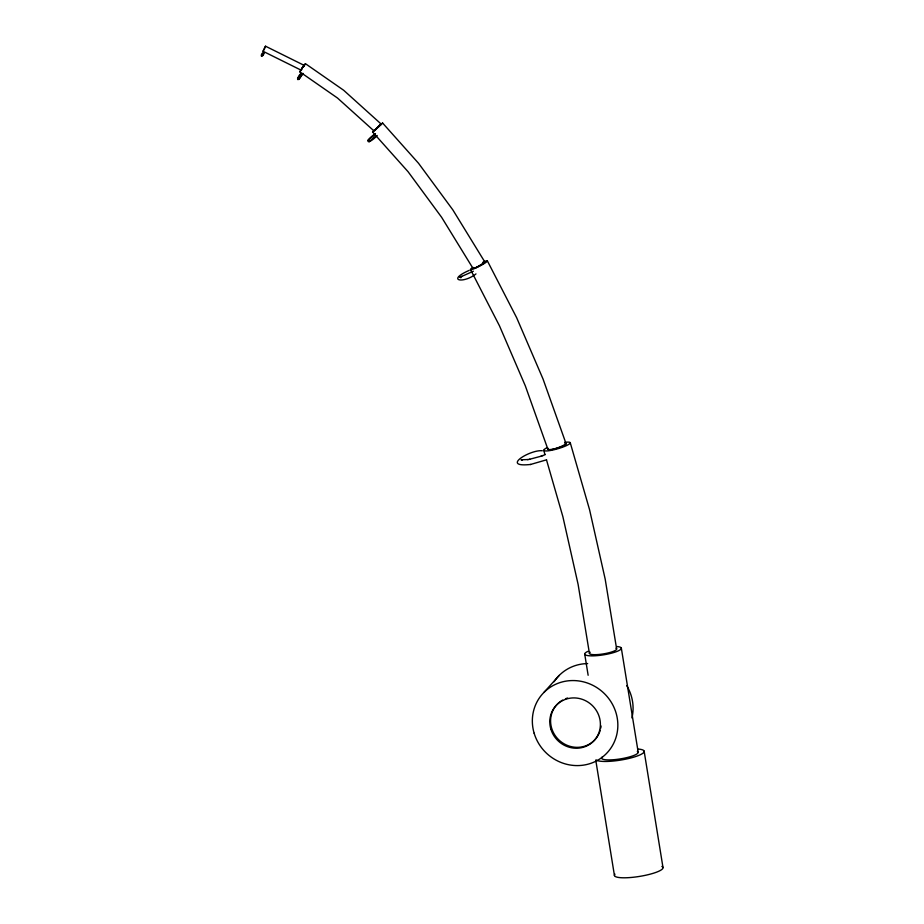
<?xml version="1.0" encoding="UTF-8"?>
<svg xmlns="http://www.w3.org/2000/svg" width="924" height="924" viewBox="0 0 924 924"><rect width="100%" height="100%" fill="white"/><g stroke="black" fill="none" stroke-linecap="round" stroke-linejoin="round"><path stroke-width="1.39" d="M298.787 79.025C295.772 81.555 298.914 74.983 300.392 74.035M300.981 70.097L263.017 51.27L265.072 46.743L265.523 46.2L303.857 65.211L303.211 67.071L304.239 65.396L302.829 67.221M377.685 127.189L381.3 124.186L373.873 130.815L337.468 98.002L299.792 71.818L303.857 65.211M300.97 70.085L301.628 68.977M265.142 47.459L265.546 46.223M301.732 69.023L301.363 70.282M302.148 68.099L301.859 68.734M264.726 48.383L264.241 49.353M375.502 133.622C363.271 141.661 367.394 145.876 377.223 135.493M262.451 53.072C259.286 57.057 263.028 57.334 264.137 53.211M262.97 53.026L262.335 54.1M263.606 53.257C263.201 55.567 260.406 57.034 262.139 54.424M263.756 50.254L263.074 51.247M472.949 268.295L441.649 217.336L408.085 171.725L372.58 131.97L374.636 129.88L373.92 130.746M484.684 261.735L452.829 209.863L418.537 163.282L382.617 123.042L378.944 126.53M304.573 65.188L305.428 63.675L343.624 90.229L380.907 123.828L379.083 125.86M303.118 73.435L298.741 79.591L302.656 73.574M300.958 73.862L299.272 76.311M301.917 68.388L305.359 63.721M298.949 76.761L297.898 78.413M300.843 70.547L299.792 71.818M380.861 123.885L374.855 130.55M543.97 692.388L559.205 675.421M378.794 126.761L372.615 131.982M377.708 127.085L379.002 125.941M375.41 134.303L367.96 140.24L369.288 140.402M378.644 126.345L382.582 123.019M372.129 139.062L369.196 141.776L369.473 140.76M372.719 138.554L373.331 138.046M373.943 137.526L375.756 136.059M475.976 273.92C463.143 284.061 445.98 280.55 469.207 270.374M473.377 271.217L461.515 276.519M545.379 454.516L542.504 455.717M546.569 459.817L530.445 464.506M540.852 456.306L542.989 455.544M541.233 456.179L529.464 459.309M460.637 276.784L462.012 276.38M461.192 276.623L459.505 276.911L460.868 277.766M542.296 450.75C530.272 449.399 499.792 467.856 530.838 464.437M527.627 459.632L529.856 459.24M528.135 459.54L521.044 459.782L522.176 460.267M487.398 260.926L516.655 317.717L543.023 378.99L565.95 443.37M470.501 269.542L499.445 325.768L525.329 385.886L547.863 449.156M570.247 442.723L589.593 509.817L605.174 579.071L616.62 648.867M543.751 450.346L544.941 454.493M546.534 460.013L562.878 516.678L578.112 584.395L589.431 653.418M644.144 751.177L662.993 867.521M621.332 648.117L638.184 752.171M584.73 654.18L588.138 675.271M595.841 760.637L614.448 875.548M483.079 262.508A6.757 0.785 -27.2 0 1 483.645 263.398A6.757 0.785 -27.2 0 1 475.617 267.648A6.757 0.785 -27.2 0 1 473.654 267.498M565.292 443.508A9.517 1.629 -16.1 0 1 557.403 448.105A9.517 1.629 -16.1 0 1 548.394 448.359M565.13 443.07A9.506 1.467 -19.6 0 1 562.716 445.749A9.506 1.467 -19.6 0 1 551.813 449.595M550.9 449.792A9.506 1.467 -19.6 0 1 549.399 450M482.929 262.289A6.745 0.624 -31.6 0 1 482.778 263.455A6.745 0.624 -31.6 0 1 474.405 268.445M483.922 261.723A9.506 1.097 -27.2 0 1 485.574 262.647A9.506 1.097 -27.2 0 1 473.4 268.976A9.506 1.097 -27.2 0 1 472.811 267.486M615.985 648.244A13.791 2.76 -9.3 0 1 602.818 653.984A13.791 2.76 -9.3 0 1 590.205 652.217M564.599 442.411A13.791 2.356 -16.1 0 1 567.532 445.079A13.791 2.356 -16.1 0 1 548.475 450.785A13.791 2.356 -16.1 0 1 547.216 447.62M554.088 681.75A43.705 41.545 41.9 0 1 587.652 663.582M626.703 685.608A43.705 41.545 41.9 0 1 631.935 717.948M599.133 733.286A25.872 24.59 41.9 0 1 560.649 741.487A25.872 24.59 41.9 0 1 559.886 701.905M560.764 701.281A25.872 24.59 41.9 0 1 562.589 700.138M565.511 698.74A25.872 24.59 41.9 0 1 567.567 698.036M601.062 725.987A25.872 24.59 41.9 0 1 600.739 728.135M600.242 730.249A25.872 24.59 41.9 0 1 599.549 732.293M638.392 749.075A24.602 4.943 -9.2 0 1 630.284 758.107A24.602 4.943 -9.2 0 1 595.98 759.805M661.85 866.412A24.602 4.943 -9.2 0 1 639.939 876.345A24.602 4.943 -9.2 0 1 614.968 874.173M637.317 751.327A18.549 3.731 -9.2 0 1 620.801 758.823A18.549 3.731 -9.2 0 1 601.963 757.183M616.989 646.534A18.549 3.731 -9.2 0 1 616.065 651.778A18.549 3.731 -9.2 0 1 591.337 655.867A18.549 3.731 -9.2 0 1 587.953 651.339M534.141 733.229A43.705 41.545 41.9 0 0 606.213 753.753A43.705 41.545 41.9 0 0 584.915 682.235A43.705 41.545 41.9 0 0 534.141 733.229M550.854 729.082A25.872 24.59 41.9 0 0 593.508 741.233A25.872 24.59 41.9 0 0 580.907 698.902A25.872 24.59 41.9 0 0 550.854 729.082"/></g></svg>
